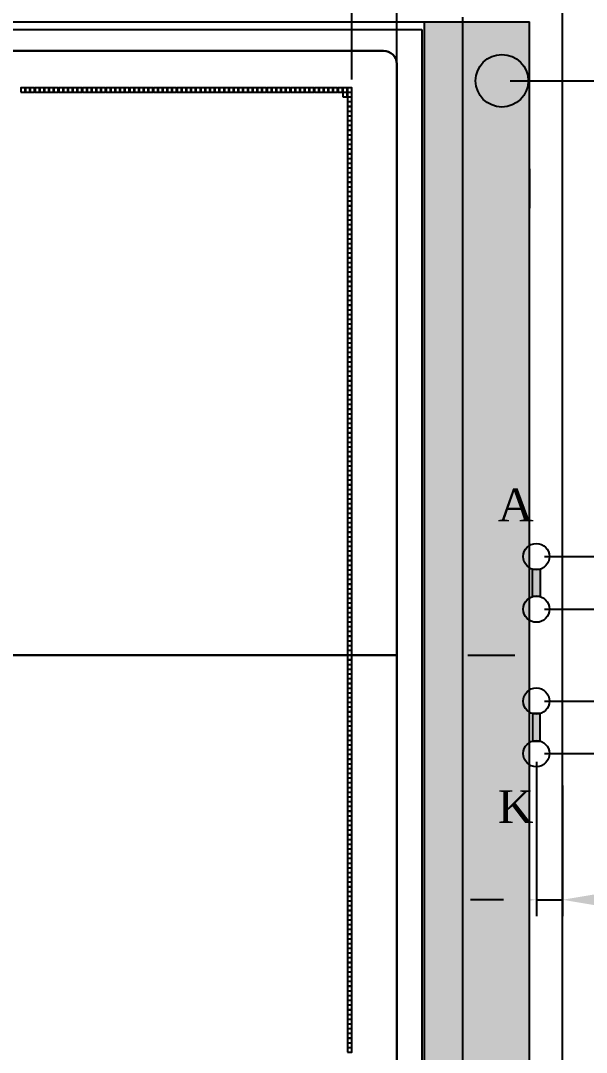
# Model space of a CAD drawing. Header units: millimetres. Extents: x 878 to 1320, y -78 to 234.
# Drawn here: x 1059.1 to 1102.1, y 84.9 to 163.5 of the extents above; entities that cross this region are included whole.
import ezdxf

# ---------------------------------------------------------------- set-up
doc = ezdxf.new("R2010")
doc.units = ezdxf.units.MM
doc.linetypes.add('CENTER', pattern=[50.8, 31.75, -6.35, 6.35, -6.35])
doc.layers.add('dim', color=4, linetype='Continuous')
doc.styles.get("Standard").update_dxf_attribs({"font": 'txt', "bigfont": 'gbcbig.shx'})
doc.dimstyles.new('ISO-25', dxfattribs={"dimtxt": 2.5, "dimasz": 2.5, "dimexe": 1.25, "dimexo": 0.625, "dimtad": 1, "dimzin": 1, "dimtxsty": 'Standard', "dimcen": 2.5, "dimadec": 0, "dimazin": 0, "dimtfac": 1, "dimtmove": 0, "dimatfit": 3, "dimfxl": 0, "dimarcsym": 0})

# ---------------------------------------------------------------- blocks, each defined once
blk = doc.blocks.new('*D43')
at = {"color": 0, "lineweight": -2}
for p, q in [((965.706, 160.302), (965.706, 185.924)), ((1087.706, 160.302), (1087.706, 185.924)), ((968.206, 184.674), (1085.206, 184.674))]:
    blk.add_line(p, q, dxfattribs=at)
at = {"color": 0}
for points in [[(968.206, 185.091), (968.206, 184.257), (965.706, 184.674)], [(1085.206, 185.091), (1085.206, 184.257), (1087.706, 184.674)]]:
    blk.add_solid(points, dxfattribs=at)
at = {"layer": 'Defpoints', "color": 0}
for p in [(1087.706, 184.674), (965.706, 159.677), (1087.706, 159.677)]:
    blk.add_point(p, dxfattribs=at)
at = {"color": 0, "insert": (1026.706, 186.758), "char_height": 2.5, "attachment_point": 5}
blk.add_mtext('{\\fSimSun|b0|i0|c134|p2;V.A  122,00}', dxfattribs=at)
blk = doc.blocks.new('*D44')
at = {"color": 0, "lineweight": -2}
for p, q in [((969.121, 158.987), (969.121, 180.703)), ((1084.291, 158.987), (1084.291, 180.703)), ((971.621, 179.453), (1081.791, 179.453))]:
    blk.add_line(p, q, dxfattribs=at)
at = {"color": 0}
for points in [[(971.621, 179.87), (971.621, 179.036), (969.121, 179.453)], [(1081.791, 179.87), (1081.791, 179.036), (1084.291, 179.453)]]:
    blk.add_solid(points, dxfattribs=at)
at = {"layer": 'Defpoints', "color": 0}
for p in [(1084.291, 179.453), (969.121, 158.362), (1084.291, 158.362)]:
    blk.add_point(p, dxfattribs=at)
at = {"color": 0, "insert": (1026.706, 181.537), "char_height": 2.5, "attachment_point": 5}
blk.add_mtext('{\\fSimSun|b0|i0|c134|p2;A.A  115,17}', dxfattribs=at)
blk = doc.blocks.new('*D57')
at = {"color": 0, "lineweight": -2}
for p, q in [((1109.736, 118.677), (1109.736, 129.511)), ((1098.951, 118.677), (1110.986, 118.677)), ((1109.736, 114.177), (1109.736, 116.177)), ((1098.951, 111.677), (1110.986, 111.677))]:
    blk.add_line(p, q, dxfattribs=at)
at = {"color": 0}
for points in [[(1109.319, 116.177), (1110.153, 116.177), (1109.736, 118.677)], [(1109.319, 114.177), (1110.153, 114.177), (1109.736, 111.677)]]:
    blk.add_solid(points, dxfattribs=at)
at = {"layer": 'Defpoints', "color": 0}
for p in [(1098.326, 118.677), (1109.736, 118.677), (1098.326, 111.677)]:
    blk.add_point(p, dxfattribs=at)
at = {"color": 0, "insert": (1107.653, 125.344), "char_height": 2.5, "attachment_point": 5, "rotation": 90}
blk.add_mtext('7,00', dxfattribs=at)
blk = doc.blocks.new('*D58')
at = {"color": 0, "lineweight": -2}
for p, q in [((1098.951, 122.677), (1118.826, 122.677)), ((1117.576, 110.177), (1117.576, 120.177)), ((1098.951, 107.677), (1118.826, 107.677))]:
    blk.add_line(p, q, dxfattribs=at)
at = {"color": 0}
for points in [[(1117.159, 120.177), (1117.992, 120.177), (1117.576, 122.677)], [(1117.159, 110.177), (1117.992, 110.177), (1117.576, 107.677)]]:
    blk.add_solid(points, dxfattribs=at)
at = {"layer": 'Defpoints', "color": 0}
for p in [(1098.326, 122.677), (1117.576, 122.677), (1098.326, 107.677)]:
    blk.add_point(p, dxfattribs=at)
at = {"color": 0, "insert": (1115.492, 115.177), "char_height": 2.5, "attachment_point": 5, "rotation": 90}
blk.add_mtext('15,00', dxfattribs=at)
blk = doc.blocks.new('*D60')
at = {"color": 0, "lineweight": -2}
for p, q in [((1096.331, 158.897), (1123.722, 158.897)), ((1122.472, 74.357), (1122.472, 156.397)), ((1096.331, 71.857), (1123.722, 71.857))]:
    blk.add_line(p, q, dxfattribs=at)
at = {"color": 0}
for points in [[(1122.055, 156.397), (1122.888, 156.397), (1122.472, 158.897)], [(1122.055, 74.357), (1122.888, 74.357), (1122.472, 71.857)]]:
    blk.add_solid(points, dxfattribs=at)
at = {"layer": 'Defpoints', "color": 0}
for p in [(1095.706, 158.897), (1122.472, 158.897), (1095.706, 71.857)]:
    blk.add_point(p, dxfattribs=at)
at = {"color": 0, "insert": (1120.388, 115.377), "char_height": 2.5, "attachment_point": 5, "rotation": 90}
blk.add_mtext('87,04', dxfattribs=at)
blk = doc.blocks.new('*D61')
at = {"color": 0, "lineweight": -2}
for p, q in [((1098.326, 107.052), (1098.326, 95.302)), ((1100.306, 105.242), (1100.306, 95.302)), ((1095.826, 96.552), (1093.326, 96.552)), ((1098.326, 96.552), (1100.306, 96.552)), ((1102.806, 96.552), (1113.64, 96.552))]:
    blk.add_line(p, q, dxfattribs=at)
at = {"color": 0}
for points in [[(1095.826, 96.969), (1095.826, 96.135), (1098.326, 96.552)], [(1102.806, 96.969), (1102.806, 96.135), (1100.306, 96.552)]]:
    blk.add_solid(points, dxfattribs=at)
at = {"layer": 'Defpoints', "color": 0}
for p in [(1098.326, 107.677), (1100.306, 105.867), (1100.306, 96.552)]:
    blk.add_point(p, dxfattribs=at)
at = {"color": 0, "insert": (1109.473, 98.635), "char_height": 2.5, "attachment_point": 5}
blk.add_mtext('1,98', dxfattribs=at)
blk = doc.blocks.new('3123123123')
at = {"linetype": 'ByBlock', "lineweight": -2}
h = blk.add_hatch(dxfattribs=at)
h.set_pattern_fill('AR-CONC', color=6, scale=0.02, style=0)
h.set_pattern_definition([(50, (702.0058, -213.4754), (3.6436934, -0.3187817), [0.381, -4.191]), (355, (702.006, -213.4754), (-0.7048565, 3.821133), [0.3048, -3.3528]), (100.451, (702.3095, -213.502), (2.93885, 3.502334), [0.3238, -3.5618]), (46.1842, (702.006, -212.4594), (5.421581, -0.840847), [0.5715, -6.2865]), (96.6356, (702.4576, -212.5295), (4.748085, 4.948511), [0.4857, -5.3427]), (351.184, (702.006, -212.4594), (4.748092, 4.948502), [0.4572, -5.0292]), (21, (702.5138, -212.7134), (3.0322976, -2.0453104), [0.381, -4.191]), (326, (702.514, -212.7134), (1.236041, 3.683759), [0.3048, -3.3528]), (71.4514, (702.7665, -212.884), (4.26833, 1.638457), [0.3238, -3.5618]), (37.5, (702.0058, -213.4754), (0.0617721, 1.6911008), [0, -3.31216, 0, -3.4036, 0, -3.3655]), (7.5, (702.0058, -213.4754), (1.3363933, 2.0036115), [0, -1.94056, 0, -3.23596, 0, -1.2827]), (327.5, (700.873, -213.4754), (2.7118119, -0.1145749), [0, -1.27, 0, -3.9624, 0, -5.2578]), (317.5, (700.365, -213.4754), (2.9625836, 0.5085298), [0, -1.651, 0, -2.63144, 0, -3.7338])])
h.paths.add_polyline_path([(2273.375, 145.56), (2265.375, 145.56), (2265.375, 49.56), (2273.375, 49.56)])
for p, q in [((2138.375, 145.56), (2273.375, 145.56)), ((2265.375, 145.56), (2265.375, 49.56)), ((2273.375, 49.56), (2273.375, 145.56))]:
    blk.add_line(p, q, dxfattribs=at)
at = {"color": 2, "linetype": 'ByBlock', "lineweight": -2}
for p, q in [((2139.375, 144.96), (2265.175, 144.96)), ((2265.175, 144.96), (2265.175, 50.16))]:
    blk.add_line(p, q, dxfattribs=at)
at = {"color": 1, "linetype": 'CENTER', "lineweight": -2}
blk.add_line((2128.987, 97.346), (2272.264, 97.346), dxfattribs=at)
at = {"layer": 'dim', "color": 3, "linetype": 'ByBlock', "lineweight": -2}
blk.add_line((2273.375, 134.373), (2273.375, 131.373), dxfattribs=at)

msp = doc.modelspace()

# ---------------------------------------------------------------- hatches: boundary and pattern name
h = msp.add_hatch(color=256)
h.paths.add_polyline_path([(1098.626, 121.723, -0.153536), (1098.026, 121.723), (1098.026, 119.631, -0.153536), (1098.626, 119.631)])
h.paths.add_polyline_path([(1098.626, 110.723, -0.153536), (1098.026, 110.723), (1098.026, 108.631, -0.153536), (1098.626, 108.631)])

# ---------------------------------------------------------------- linework, layer by layer
for p, q in [((1100.306, 55.057), (1100.306, 175.297)), ((965.706, 115.177), (1087.706, 115.177)), ((1087.706, 115.177), (965.706, 115.177))]:
    msp.add_line(p, q)
at = {"color": 5}
for p, q in [((1092.706, 163.727), (1092.706, 66.627)), ((965.706, 115.177), (1087.706, 115.177))]:
    msp.add_line(p, q, dxfattribs=at)
at = {"color": 6}
msp.add_lwpolyline([(1086.706, 69.177), (966.706, 69.177, -0.414214), (965.706, 70.177), (965.706, 160.177, -0.414214), (966.706, 161.177), (1086.706, 161.177, -0.414214), (1087.706, 160.177), (1087.706, 70.177, -0.414214)], format="xyb", close=True, dxfattribs=at)
at = {"color": 5}
msp.add_lwpolyline([(966.706, 69.177), (1086.706, 69.177, 0.414214), (1087.706, 70.177), (1087.706, 160.177, 0.414214), (1086.706, 161.177), (966.706, 161.177, 0.414214), (965.706, 160.177), (965.706, 70.177, 0.414214)], format="xyb", close=True, dxfattribs=at)
for points in [[(1059.121, 158.032), (1059.451, 158.032), (1059.451, 158.362), (1059.121, 158.362)], [(1059.481, 158.032), (1059.811, 158.032), (1059.811, 158.362), (1059.481, 158.362)], [(1059.841, 158.032), (1060.171, 158.032), (1060.171, 158.362), (1059.841, 158.362)], [(1060.201, 158.032), (1060.531, 158.032), (1060.531, 158.362), (1060.201, 158.362)], [(1060.561, 158.032), (1060.891, 158.032), (1060.891, 158.362), (1060.561, 158.362)], [(1060.921, 158.032), (1061.251, 158.032), (1061.251, 158.362), (1060.921, 158.362)], [(1061.281, 158.032), (1061.611, 158.032), (1061.611, 158.362), (1061.281, 158.362)], [(1061.641, 158.032), (1061.971, 158.032), (1061.971, 158.362), (1061.641, 158.362)], [(1062.001, 158.032), (1062.331, 158.032), (1062.331, 158.362), (1062.001, 158.362)], [(1062.361, 158.032), (1062.691, 158.032), (1062.691, 158.362), (1062.361, 158.362)], [(1062.721, 158.032), (1063.051, 158.032), (1063.051, 158.362), (1062.721, 158.362)], [(1063.081, 158.032), (1063.411, 158.032), (1063.411, 158.362), (1063.081, 158.362)], [(1063.441, 158.032), (1063.771, 158.032), (1063.771, 158.362), (1063.441, 158.362)], [(1063.801, 158.032), (1064.131, 158.032), (1064.131, 158.362), (1063.801, 158.362)], [(1064.161, 158.032), (1064.491, 158.032), (1064.491, 158.362), (1064.161, 158.362)], [(1064.521, 158.032), (1064.851, 158.032), (1064.851, 158.362), (1064.521, 158.362)], [(1064.881, 158.032), (1065.211, 158.032), (1065.211, 158.362), (1064.881, 158.362)], [(1065.241, 158.032), (1065.571, 158.032), (1065.571, 158.362), (1065.241, 158.362)], [(1065.601, 158.032), (1065.931, 158.032), (1065.931, 158.362), (1065.601, 158.362)], [(1065.961, 158.032), (1066.291, 158.032), (1066.291, 158.362), (1065.961, 158.362)], [(1066.321, 158.032), (1066.651, 158.032), (1066.651, 158.362), (1066.321, 158.362)], [(1066.681, 158.032), (1067.011, 158.032), (1067.011, 158.362), (1066.681, 158.362)], [(1067.041, 158.032), (1067.371, 158.032), (1067.371, 158.362), (1067.041, 158.362)], [(1067.401, 158.032), (1067.731, 158.032), (1067.731, 158.362), (1067.401, 158.362)], [(1067.761, 158.032), (1068.091, 158.032), (1068.091, 158.362), (1067.761, 158.362)], [(1068.121, 158.032), (1068.451, 158.032), (1068.451, 158.362), (1068.121, 158.362)], [(1068.481, 158.032), (1068.811, 158.032), (1068.811, 158.362), (1068.481, 158.362)], [(1068.841, 158.032), (1069.171, 158.032), (1069.171, 158.362), (1068.841, 158.362)], [(1069.201, 158.032), (1069.531, 158.032), (1069.531, 158.362), (1069.201, 158.362)], [(1069.561, 158.032), (1069.891, 158.032), (1069.891, 158.362), (1069.561, 158.362)], [(1069.921, 158.032), (1070.251, 158.032), (1070.251, 158.362), (1069.921, 158.362)], [(1070.281, 158.032), (1070.611, 158.032), (1070.611, 158.362), (1070.281, 158.362)], [(1070.641, 158.032), (1070.971, 158.032), (1070.971, 158.362), (1070.641, 158.362)], [(1071.001, 158.032), (1071.331, 158.032), (1071.331, 158.362), (1071.001, 158.362)], [(1071.361, 158.032), (1071.691, 158.032), (1071.691, 158.362), (1071.361, 158.362)], [(1071.721, 158.032), (1072.051, 158.032), (1072.051, 158.362), (1071.721, 158.362)], [(1072.081, 158.032), (1072.411, 158.032), (1072.411, 158.362), (1072.081, 158.362)], [(1072.441, 158.032), (1072.771, 158.032), (1072.771, 158.362), (1072.441, 158.362)], [(1072.801, 158.032), (1073.131, 158.032), (1073.131, 158.362), (1072.801, 158.362)], [(1073.161, 158.032), (1073.491, 158.032), (1073.491, 158.362), (1073.161, 158.362)], [(1073.521, 158.032), (1073.851, 158.032), (1073.851, 158.362), (1073.521, 158.362)], [(1073.881, 158.032), (1074.211, 158.032), (1074.211, 158.362), (1073.881, 158.362)], [(1074.241, 158.032), (1074.571, 158.032), (1074.571, 158.362), (1074.241, 158.362)], [(1074.601, 158.032), (1074.931, 158.032), (1074.931, 158.362), (1074.601, 158.362)], [(1074.961, 158.032), (1075.291, 158.032), (1075.291, 158.362), (1074.961, 158.362)], [(1075.321, 158.032), (1075.651, 158.032), (1075.651, 158.362), (1075.321, 158.362)], [(1075.681, 158.032), (1076.011, 158.032), (1076.011, 158.362), (1075.681, 158.362)], [(1076.041, 158.032), (1076.371, 158.032), (1076.371, 158.362), (1076.041, 158.362)], [(1076.401, 158.032), (1076.731, 158.032), (1076.731, 158.362), (1076.401, 158.362)], [(1076.761, 158.032), (1077.091, 158.032), (1077.091, 158.362), (1076.761, 158.362)], [(1077.121, 158.032), (1077.451, 158.032), (1077.451, 158.362), (1077.121, 158.362)], [(1077.481, 158.032), (1077.811, 158.032), (1077.811, 158.362), (1077.481, 158.362)], [(1077.841, 158.032), (1078.171, 158.032), (1078.171, 158.362), (1077.841, 158.362)], [(1078.201, 158.032), (1078.531, 158.032), (1078.531, 158.362), (1078.201, 158.362)], [(1078.561, 158.032), (1078.891, 158.032), (1078.891, 158.362), (1078.561, 158.362)], [(1078.921, 158.032), (1079.251, 158.032), (1079.251, 158.362), (1078.921, 158.362)], [(1079.281, 158.032), (1079.611, 158.032), (1079.611, 158.362), (1079.281, 158.362)], [(1079.641, 158.032), (1079.971, 158.032), (1079.971, 158.362), (1079.641, 158.362)], [(1080.001, 158.032), (1080.331, 158.032), (1080.331, 158.362), (1080.001, 158.362)], [(1080.361, 158.032), (1080.691, 158.032), (1080.691, 158.362), (1080.361, 158.362)], [(1080.721, 158.032), (1081.051, 158.032), (1081.051, 158.362), (1080.721, 158.362)], [(1081.081, 158.032), (1081.411, 158.032), (1081.411, 158.362), (1081.081, 158.362)], [(1081.441, 158.032), (1081.771, 158.032), (1081.771, 158.362), (1081.441, 158.362)], [(1081.801, 158.032), (1082.131, 158.032), (1082.131, 158.362), (1081.801, 158.362)], [(1082.161, 158.032), (1082.491, 158.032), (1082.491, 158.362), (1082.161, 158.362)], [(1082.521, 158.032), (1082.851, 158.032), (1082.851, 158.362), (1082.521, 158.362)], [(1082.881, 158.032), (1083.211, 158.032), (1083.211, 158.362), (1082.881, 158.362)], [(1083.241, 158.032), (1083.571, 158.032), (1083.571, 158.362), (1083.241, 158.362)], [(1083.601, 158.032), (1083.931, 158.032), (1083.931, 158.362), (1083.601, 158.362)], [(1083.601, 157.672), (1083.931, 157.672), (1083.931, 158.002), (1083.601, 158.002)], [(1083.961, 158.032), (1084.291, 158.032), (1084.291, 158.362), (1083.961, 158.362)], [(1083.961, 157.672), (1084.291, 157.672), (1084.291, 158.002), (1083.961, 158.002)], [(1083.961, 157.312), (1084.291, 157.312), (1084.291, 157.642), (1083.961, 157.642)], [(1083.961, 156.952), (1084.291, 156.952), (1084.291, 157.282), (1083.961, 157.282)], [(1083.961, 156.592), (1084.291, 156.592), (1084.291, 156.922), (1083.961, 156.922)], [(1083.961, 156.232), (1084.291, 156.232), (1084.291, 156.562), (1083.961, 156.562)], [(1083.961, 155.872), (1084.291, 155.872), (1084.291, 156.202), (1083.961, 156.202)], [(1083.961, 155.512), (1084.291, 155.512), (1084.291, 155.842), (1083.961, 155.842)], [(1083.961, 155.152), (1084.291, 155.152), (1084.291, 155.482), (1083.961, 155.482)], [(1083.961, 154.792), (1084.291, 154.792), (1084.291, 155.122), (1083.961, 155.122)], [(1083.961, 154.432), (1084.291, 154.432), (1084.291, 154.762), (1083.961, 154.762)], [(1083.961, 154.072), (1084.291, 154.072), (1084.291, 154.402), (1083.961, 154.402)], [(1083.961, 153.712), (1084.291, 153.712), (1084.291, 154.042), (1083.961, 154.042)], [(1083.961, 153.352), (1084.291, 153.352), (1084.291, 153.682), (1083.961, 153.682)], [(1083.961, 152.992), (1084.291, 152.992), (1084.291, 153.322), (1083.961, 153.322)], [(1083.961, 152.632), (1084.291, 152.632), (1084.291, 152.962), (1083.961, 152.962)], [(1083.961, 152.272), (1084.291, 152.272), (1084.291, 152.602), (1083.961, 152.602)], [(1083.961, 151.912), (1084.291, 151.912), (1084.291, 152.242), (1083.961, 152.242)], [(1083.961, 151.552), (1084.291, 151.552), (1084.291, 151.882), (1083.961, 151.882)], [(1083.961, 151.192), (1084.291, 151.192), (1084.291, 151.522), (1083.961, 151.522)], [(1083.961, 150.832), (1084.291, 150.832), (1084.291, 151.162), (1083.961, 151.162)], [(1083.961, 150.472), (1084.291, 150.472), (1084.291, 150.802), (1083.961, 150.802)], [(1083.961, 150.112), (1084.291, 150.112), (1084.291, 150.442), (1083.961, 150.442)], [(1083.961, 149.752), (1084.291, 149.752), (1084.291, 150.082), (1083.961, 150.082)], [(1083.961, 149.392), (1084.291, 149.392), (1084.291, 149.722), (1083.961, 149.722)], [(1083.961, 149.032), (1084.291, 149.032), (1084.291, 149.362), (1083.961, 149.362)], [(1083.961, 148.672), (1084.291, 148.672), (1084.291, 149.002), (1083.961, 149.002)], [(1083.961, 148.312), (1084.291, 148.312), (1084.291, 148.642), (1083.961, 148.642)], [(1083.961, 147.952), (1084.291, 147.952), (1084.291, 148.282), (1083.961, 148.282)], [(1083.961, 147.592), (1084.291, 147.592), (1084.291, 147.922), (1083.961, 147.922)], [(1083.961, 147.232), (1084.291, 147.232), (1084.291, 147.562), (1083.961, 147.562)], [(1083.961, 146.872), (1084.291, 146.872), (1084.291, 147.202), (1083.961, 147.202)], [(1083.961, 146.512), (1084.291, 146.512), (1084.291, 146.842), (1083.961, 146.842)], [(1083.961, 146.152), (1084.291, 146.152), (1084.291, 146.482), (1083.961, 146.482)], [(1083.961, 145.792), (1084.291, 145.792), (1084.291, 146.122), (1083.961, 146.122)], [(1083.961, 145.432), (1084.291, 145.432), (1084.291, 145.762), (1083.961, 145.762)], [(1083.961, 145.072), (1084.291, 145.072), (1084.291, 145.402), (1083.961, 145.402)], [(1083.961, 144.712), (1084.291, 144.712), (1084.291, 145.042), (1083.961, 145.042)], [(1083.961, 144.352), (1084.291, 144.352), (1084.291, 144.682), (1083.961, 144.682)], [(1083.961, 143.992), (1084.291, 143.992), (1084.291, 144.322), (1083.961, 144.322)], [(1083.961, 143.632), (1084.291, 143.632), (1084.291, 143.962), (1083.961, 143.962)], [(1083.961, 143.272), (1084.291, 143.272), (1084.291, 143.602), (1083.961, 143.602)], [(1083.961, 142.912), (1084.291, 142.912), (1084.291, 143.242), (1083.961, 143.242)], [(1083.961, 142.552), (1084.291, 142.552), (1084.291, 142.882), (1083.961, 142.882)], [(1083.961, 142.192), (1084.291, 142.192), (1084.291, 142.522), (1083.961, 142.522)], [(1083.961, 141.832), (1084.291, 141.832), (1084.291, 142.162), (1083.961, 142.162)], [(1083.961, 141.472), (1084.291, 141.472), (1084.291, 141.802), (1083.961, 141.802)], [(1083.961, 141.112), (1084.291, 141.112), (1084.291, 141.442), (1083.961, 141.442)], [(1083.961, 140.752), (1084.291, 140.752), (1084.291, 141.082), (1083.961, 141.082)], [(1083.961, 140.392), (1084.291, 140.392), (1084.291, 140.722), (1083.961, 140.722)], [(1083.961, 140.032), (1084.291, 140.032), (1084.291, 140.362), (1083.961, 140.362)], [(1083.961, 139.672), (1084.291, 139.672), (1084.291, 140.002), (1083.961, 140.002)], [(1083.961, 139.312), (1084.291, 139.312), (1084.291, 139.642), (1083.961, 139.642)], [(1083.961, 138.952), (1084.291, 138.952), (1084.291, 139.282), (1083.961, 139.282)], [(1083.961, 138.592), (1084.291, 138.592), (1084.291, 138.922), (1083.961, 138.922)], [(1083.961, 138.232), (1084.291, 138.232), (1084.291, 138.562), (1083.961, 138.562)], [(1083.961, 137.872), (1084.291, 137.872), (1084.291, 138.202), (1083.961, 138.202)], [(1083.961, 137.512), (1084.291, 137.512), (1084.291, 137.842), (1083.961, 137.842)], [(1083.961, 137.152), (1084.291, 137.152), (1084.291, 137.482), (1083.961, 137.482)], [(1083.961, 136.792), (1084.291, 136.792), (1084.291, 137.122), (1083.961, 137.122)], [(1083.961, 136.432), (1084.291, 136.432), (1084.291, 136.762), (1083.961, 136.762)], [(1083.961, 136.072), (1084.291, 136.072), (1084.291, 136.402), (1083.961, 136.402)], [(1083.961, 135.712), (1084.291, 135.712), (1084.291, 136.042), (1083.961, 136.042)], [(1083.961, 135.352), (1084.291, 135.352), (1084.291, 135.682), (1083.961, 135.682)], [(1083.961, 134.992), (1084.291, 134.992), (1084.291, 135.322), (1083.961, 135.322)], [(1083.961, 134.632), (1084.291, 134.632), (1084.291, 134.962), (1083.961, 134.962)], [(1083.961, 134.272), (1084.291, 134.272), (1084.291, 134.602), (1083.961, 134.602)], [(1083.961, 133.912), (1084.291, 133.912), (1084.291, 134.242), (1083.961, 134.242)], [(1083.961, 133.552), (1084.291, 133.552), (1084.291, 133.882), (1083.961, 133.882)], [(1083.961, 133.192), (1084.291, 133.192), (1084.291, 133.522), (1083.961, 133.522)], [(1083.961, 132.832), (1084.291, 132.832), (1084.291, 133.162), (1083.961, 133.162)], [(1083.961, 132.472), (1084.291, 132.472), (1084.291, 132.802), (1083.961, 132.802)], [(1083.961, 132.112), (1084.291, 132.112), (1084.291, 132.442), (1083.961, 132.442)], [(1083.961, 131.752), (1084.291, 131.752), (1084.291, 132.082), (1083.961, 132.082)], [(1083.961, 131.392), (1084.291, 131.392), (1084.291, 131.722), (1083.961, 131.722)], [(1083.961, 131.032), (1084.291, 131.032), (1084.291, 131.362), (1083.961, 131.362)], [(1083.961, 130.672), (1084.291, 130.672), (1084.291, 131.002), (1083.961, 131.002)], [(1083.961, 130.312), (1084.291, 130.312), (1084.291, 130.642), (1083.961, 130.642)], [(1083.961, 129.952), (1084.291, 129.952), (1084.291, 130.282), (1083.961, 130.282)], [(1083.961, 129.592), (1084.291, 129.592), (1084.291, 129.922), (1083.961, 129.922)], [(1083.961, 129.232), (1084.291, 129.232), (1084.291, 129.562), (1083.961, 129.562)], [(1083.961, 128.872), (1084.291, 128.872), (1084.291, 129.202), (1083.961, 129.202)], [(1083.961, 128.512), (1084.291, 128.512), (1084.291, 128.842), (1083.961, 128.842)], [(1083.961, 128.152), (1084.291, 128.152), (1084.291, 128.482), (1083.961, 128.482)], [(1083.961, 127.792), (1084.291, 127.792), (1084.291, 128.122), (1083.961, 128.122)], [(1083.961, 127.432), (1084.291, 127.432), (1084.291, 127.762), (1083.961, 127.762)], [(1083.961, 127.072), (1084.291, 127.072), (1084.291, 127.402), (1083.961, 127.402)], [(1083.961, 126.712), (1084.291, 126.712), (1084.291, 127.042), (1083.961, 127.042)], [(1083.961, 126.352), (1084.291, 126.352), (1084.291, 126.682), (1083.961, 126.682)], [(1083.961, 125.992), (1084.291, 125.992), (1084.291, 126.322), (1083.961, 126.322)], [(1083.961, 125.632), (1084.291, 125.632), (1084.291, 125.962), (1083.961, 125.962)], [(1083.961, 125.272), (1084.291, 125.272), (1084.291, 125.602), (1083.961, 125.602)], [(1083.961, 124.912), (1084.291, 124.912), (1084.291, 125.242), (1083.961, 125.242)], [(1083.961, 124.552), (1084.291, 124.552), (1084.291, 124.882), (1083.961, 124.882)], [(1083.961, 124.192), (1084.291, 124.192), (1084.291, 124.522), (1083.961, 124.522)], [(1083.961, 123.832), (1084.291, 123.832), (1084.291, 124.162), (1083.961, 124.162)], [(1083.961, 123.472), (1084.291, 123.472), (1084.291, 123.802), (1083.961, 123.802)], [(1083.961, 123.112), (1084.291, 123.112), (1084.291, 123.442), (1083.961, 123.442)], [(1083.961, 122.752), (1084.291, 122.752), (1084.291, 123.082), (1083.961, 123.082)], [(1083.961, 122.392), (1084.291, 122.392), (1084.291, 122.722), (1083.961, 122.722)], [(1083.961, 122.032), (1084.291, 122.032), (1084.291, 122.362), (1083.961, 122.362)], [(1083.961, 121.672), (1084.291, 121.672), (1084.291, 122.002), (1083.961, 122.002)], [(1083.961, 121.312), (1084.291, 121.312), (1084.291, 121.642), (1083.961, 121.642)], [(1083.961, 120.952), (1084.291, 120.952), (1084.291, 121.282), (1083.961, 121.282)], [(1098.626, 119.631), (1098.026, 119.631), (1098.026, 121.723), (1098.626, 121.723)], [(1083.961, 120.592), (1084.291, 120.592), (1084.291, 120.922), (1083.961, 120.922)], [(1083.961, 120.232), (1084.291, 120.232), (1084.291, 120.562), (1083.961, 120.562)], [(1083.961, 119.872), (1084.291, 119.872), (1084.291, 120.202), (1083.961, 120.202)], [(1083.961, 119.512), (1084.291, 119.512), (1084.291, 119.842), (1083.961, 119.842)], [(1083.961, 119.152), (1084.291, 119.152), (1084.291, 119.482), (1083.961, 119.482)], [(1083.961, 118.792), (1084.291, 118.792), (1084.291, 119.122), (1083.961, 119.122)], [(1083.961, 118.432), (1084.291, 118.432), (1084.291, 118.762), (1083.961, 118.762)], [(1083.961, 118.072), (1084.291, 118.072), (1084.291, 118.402), (1083.961, 118.402)], [(1083.961, 117.712), (1084.291, 117.712), (1084.291, 118.042), (1083.961, 118.042)], [(1083.961, 117.352), (1084.291, 117.352), (1084.291, 117.682), (1083.961, 117.682)], [(1083.961, 116.992), (1084.291, 116.992), (1084.291, 117.322), (1083.961, 117.322)], [(1083.961, 116.632), (1084.291, 116.632), (1084.291, 116.962), (1083.961, 116.962)], [(1083.961, 116.272), (1084.291, 116.272), (1084.291, 116.602), (1083.961, 116.602)], [(1083.961, 115.912), (1084.291, 115.912), (1084.291, 116.242), (1083.961, 116.242)], [(1083.961, 115.552), (1084.291, 115.552), (1084.291, 115.882), (1083.961, 115.882)], [(1083.961, 115.192), (1084.291, 115.192), (1084.291, 115.522), (1083.961, 115.522)], [(1083.961, 114.832), (1084.291, 114.832), (1084.291, 115.162), (1083.961, 115.162)], [(1083.961, 114.472), (1084.291, 114.472), (1084.291, 114.802), (1083.961, 114.802)], [(1083.961, 114.112), (1084.291, 114.112), (1084.291, 114.442), (1083.961, 114.442)], [(1083.961, 113.752), (1084.291, 113.752), (1084.291, 114.082), (1083.961, 114.082)], [(1083.961, 113.392), (1084.291, 113.392), (1084.291, 113.722), (1083.961, 113.722)], [(1083.961, 113.032), (1084.291, 113.032), (1084.291, 113.362), (1083.961, 113.362)], [(1083.961, 112.672), (1084.291, 112.672), (1084.291, 113.002), (1083.961, 113.002)], [(1083.961, 112.312), (1084.291, 112.312), (1084.291, 112.642), (1083.961, 112.642)], [(1083.961, 111.952), (1084.291, 111.952), (1084.291, 112.282), (1083.961, 112.282)], [(1083.961, 111.592), (1084.291, 111.592), (1084.291, 111.922), (1083.961, 111.922)], [(1083.961, 111.232), (1084.291, 111.232), (1084.291, 111.562), (1083.961, 111.562)], [(1083.961, 110.872), (1084.291, 110.872), (1084.291, 111.202), (1083.961, 111.202)], [(1083.961, 110.512), (1084.291, 110.512), (1084.291, 110.842), (1083.961, 110.842)], [(1083.961, 110.152), (1084.291, 110.152), (1084.291, 110.482), (1083.961, 110.482)], [(1083.961, 109.792), (1084.291, 109.792), (1084.291, 110.122), (1083.961, 110.122)], [(1098.626, 110.723), (1098.026, 110.723), (1098.026, 108.631), (1098.626, 108.631)], [(1083.961, 109.432), (1084.291, 109.432), (1084.291, 109.762), (1083.961, 109.762)], [(1083.961, 109.072), (1084.291, 109.072), (1084.291, 109.402), (1083.961, 109.402)], [(1083.961, 108.712), (1084.291, 108.712), (1084.291, 109.042), (1083.961, 109.042)], [(1083.961, 108.352), (1084.291, 108.352), (1084.291, 108.682), (1083.961, 108.682)], [(1083.961, 107.992), (1084.291, 107.992), (1084.291, 108.322), (1083.961, 108.322)], [(1083.961, 107.632), (1084.291, 107.632), (1084.291, 107.962), (1083.961, 107.962)], [(1083.961, 107.272), (1084.291, 107.272), (1084.291, 107.602), (1083.961, 107.602)], [(1083.961, 106.912), (1084.291, 106.912), (1084.291, 107.242), (1083.961, 107.242)], [(1083.961, 106.552), (1084.291, 106.552), (1084.291, 106.882), (1083.961, 106.882)], [(1083.961, 106.192), (1084.291, 106.192), (1084.291, 106.522), (1083.961, 106.522)], [(1083.961, 105.832), (1084.291, 105.832), (1084.291, 106.162), (1083.961, 106.162)], [(1083.961, 105.472), (1084.291, 105.472), (1084.291, 105.802), (1083.961, 105.802)], [(1083.961, 105.112), (1084.291, 105.112), (1084.291, 105.442), (1083.961, 105.442)], [(1083.961, 104.752), (1084.291, 104.752), (1084.291, 105.082), (1083.961, 105.082)], [(1083.961, 104.392), (1084.291, 104.392), (1084.291, 104.722), (1083.961, 104.722)], [(1083.961, 104.032), (1084.291, 104.032), (1084.291, 104.362), (1083.961, 104.362)], [(1083.961, 103.672), (1084.291, 103.672), (1084.291, 104.002), (1083.961, 104.002)], [(1083.961, 103.312), (1084.291, 103.312), (1084.291, 103.642), (1083.961, 103.642)], [(1083.961, 102.952), (1084.291, 102.952), (1084.291, 103.282), (1083.961, 103.282)], [(1083.961, 102.592), (1084.291, 102.592), (1084.291, 102.922), (1083.961, 102.922)], [(1083.961, 102.232), (1084.291, 102.232), (1084.291, 102.562), (1083.961, 102.562)], [(1083.961, 101.872), (1084.291, 101.872), (1084.291, 102.202), (1083.961, 102.202)], [(1083.961, 101.512), (1084.291, 101.512), (1084.291, 101.842), (1083.961, 101.842)], [(1083.961, 101.152), (1084.291, 101.152), (1084.291, 101.482), (1083.961, 101.482)], [(1083.961, 100.792), (1084.291, 100.792), (1084.291, 101.122), (1083.961, 101.122)], [(1083.961, 100.432), (1084.291, 100.432), (1084.291, 100.762), (1083.961, 100.762)], [(1083.961, 100.072), (1084.291, 100.072), (1084.291, 100.402), (1083.961, 100.402)], [(1083.961, 99.712), (1084.291, 99.712), (1084.291, 100.042), (1083.961, 100.042)], [(1083.961, 99.352), (1084.291, 99.352), (1084.291, 99.682), (1083.961, 99.682)], [(1083.961, 98.992), (1084.291, 98.992), (1084.291, 99.322), (1083.961, 99.322)], [(1083.961, 98.632), (1084.291, 98.632), (1084.291, 98.962), (1083.961, 98.962)], [(1083.961, 98.272), (1084.291, 98.272), (1084.291, 98.602), (1083.961, 98.602)], [(1083.961, 97.912), (1084.291, 97.912), (1084.291, 98.242), (1083.961, 98.242)], [(1083.961, 97.552), (1084.291, 97.552), (1084.291, 97.882), (1083.961, 97.882)], [(1083.961, 97.192), (1084.291, 97.192), (1084.291, 97.522), (1083.961, 97.522)], [(1083.961, 96.832), (1084.291, 96.832), (1084.291, 97.162), (1083.961, 97.162)], [(1083.961, 96.472), (1084.291, 96.472), (1084.291, 96.802), (1083.961, 96.802)], [(1083.961, 96.112), (1084.291, 96.112), (1084.291, 96.442), (1083.961, 96.442)], [(1083.961, 95.752), (1084.291, 95.752), (1084.291, 96.082), (1083.961, 96.082)], [(1083.961, 95.392), (1084.291, 95.392), (1084.291, 95.722), (1083.961, 95.722)], [(1083.961, 95.032), (1084.291, 95.032), (1084.291, 95.362), (1083.961, 95.362)], [(1083.961, 94.672), (1084.291, 94.672), (1084.291, 95.002), (1083.961, 95.002)], [(1083.961, 94.312), (1084.291, 94.312), (1084.291, 94.642), (1083.961, 94.642)], [(1083.961, 93.952), (1084.291, 93.952), (1084.291, 94.282), (1083.961, 94.282)], [(1083.961, 93.592), (1084.291, 93.592), (1084.291, 93.922), (1083.961, 93.922)], [(1083.961, 93.232), (1084.291, 93.232), (1084.291, 93.562), (1083.961, 93.562)], [(1083.961, 92.872), (1084.291, 92.872), (1084.291, 93.202), (1083.961, 93.202)], [(1083.961, 92.512), (1084.291, 92.512), (1084.291, 92.842), (1083.961, 92.842)], [(1083.961, 92.152), (1084.291, 92.152), (1084.291, 92.482), (1083.961, 92.482)], [(1083.961, 91.792), (1084.291, 91.792), (1084.291, 92.122), (1083.961, 92.122)], [(1083.961, 91.432), (1084.291, 91.432), (1084.291, 91.762), (1083.961, 91.762)], [(1083.961, 91.072), (1084.291, 91.072), (1084.291, 91.402), (1083.961, 91.402)], [(1083.961, 90.712), (1084.291, 90.712), (1084.291, 91.042), (1083.961, 91.042)], [(1083.961, 90.352), (1084.291, 90.352), (1084.291, 90.682), (1083.961, 90.682)], [(1083.961, 89.992), (1084.291, 89.992), (1084.291, 90.322), (1083.961, 90.322)], [(1083.961, 89.632), (1084.291, 89.632), (1084.291, 89.962), (1083.961, 89.962)], [(1083.961, 89.272), (1084.291, 89.272), (1084.291, 89.602), (1083.961, 89.602)], [(1083.961, 88.912), (1084.291, 88.912), (1084.291, 89.242), (1083.961, 89.242)], [(1083.961, 88.552), (1084.291, 88.552), (1084.291, 88.882), (1083.961, 88.882)], [(1083.961, 88.192), (1084.291, 88.192), (1084.291, 88.522), (1083.961, 88.522)], [(1083.961, 87.832), (1084.291, 87.832), (1084.291, 88.162), (1083.961, 88.162)], [(1083.961, 87.472), (1084.291, 87.472), (1084.291, 87.802), (1083.961, 87.802)], [(1083.961, 87.112), (1084.291, 87.112), (1084.291, 87.442), (1083.961, 87.442)], [(1083.961, 86.752), (1084.291, 86.752), (1084.291, 87.082), (1083.961, 87.082)], [(1083.961, 86.392), (1084.291, 86.392), (1084.291, 86.722), (1083.961, 86.722)], [(1083.961, 86.032), (1084.291, 86.032), (1084.291, 86.362), (1083.961, 86.362)], [(1083.961, 85.672), (1084.291, 85.672), (1084.291, 86.002), (1083.961, 86.002)], [(1083.961, 85.312), (1084.291, 85.312), (1084.291, 85.642), (1083.961, 85.642)], [(1083.961, 84.952), (1084.291, 84.952), (1084.291, 85.282), (1083.961, 85.282)]]:
    msp.add_lwpolyline(points, close=True)
for centre, radius in [((1095.706, 158.897), 2), ((1098.326, 122.677), 1), ((1098.326, 118.677), 1), ((1098.326, 111.677), 1), ((1098.326, 107.677), 1)]:
    msp.add_circle(centre, radius)

# ---------------------------------------------------------------- block references
msp.add_blockref('3123123123', (-1175.569, 17.831))

# ---------------------------------------------------------------- texts
at = {"char_height": 2.5, "width": 3.28616, "attachment_point": 1}
for s, insert in [('{\\fTimes New Roman|b0|i0|c186|p18;A}', (1095.393, 127.856)), ('{\\fTimes New Roman|b0|i0|c186|p18;K}', (1095.393, 104.893))]:
    msp.add_mtext(s, dxfattribs=dict(at, insert=insert))

# ---------------------------------------------------------------- dimensions: what is measured, and where the dimension line sits
at = {"color": 4}
for base, p1, p2, text, picture, middle in [((1087.706, 184.674), (965.706, 159.677), (1087.706, 159.677), '{\\fSimSun|b0|i0|c134|p2;V.A  <>}', '*D43', (1026.706, 186.758)), ((1084.291, 179.453), (969.121, 158.362), (1084.291, 158.362), '{\\fSimSun|b0|i0|c134|p2;A.A  <>}', '*D44', (1026.706, 181.537))]:
    dim = msp.add_linear_dim(base=base, p1=p1, p2=p2, text=text, dimstyle='ISO-25', dxfattribs=at)
    dim.commit()
    dim.dimension.update_dxf_attribs({"geometry": picture, "text_midpoint": middle})
for base, p1, p2, picture, middle in [((1122.472, 158.897), (1095.706, 71.857), (1095.706, 158.897), '*D60', (1120.388, 115.377)), ((1109.736, 118.677), (1098.326, 111.677), (1098.326, 118.677), '*D57', (1107.653, 125.344)), ((1117.576, 122.677), (1098.326, 107.677), (1098.326, 122.677), '*D58', (1115.492, 115.177))]:
    dim = msp.add_linear_dim(base=base, p1=p1, p2=p2, angle=90, dimstyle='ISO-25', dxfattribs=at)
    dim.commit()
    dim.dimension.update_dxf_attribs({"geometry": picture, "text_midpoint": middle})
dim = msp.add_linear_dim(base=(1100.306, 96.552), p1=(1098.326, 107.677), p2=(1100.306, 105.867), dimstyle='ISO-25', dxfattribs=at)
dim.commit()
dim.dimension.update_dxf_attribs({"geometry": '*D61', "text_midpoint": (1109.473, 98.635)})

doc.saveas('drawing.dxf')
